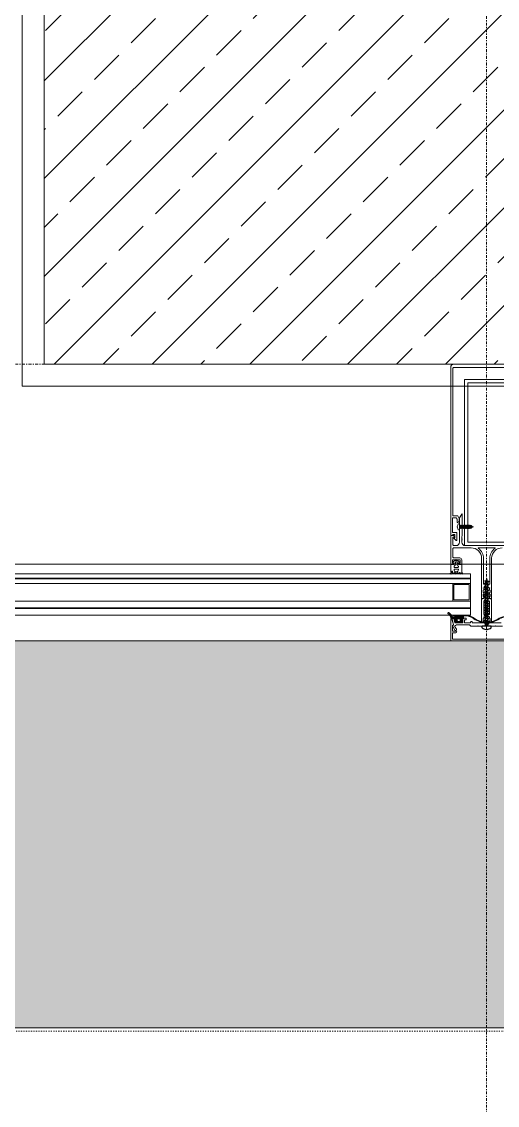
# Model space of a CAD drawing. Extents: x -1439 to 23780, y -1362 to 4476.
# Drawn here: x 2580.5 to 2623.5, y 278 to 375.9 of the extents above; entities that cross this region are included whole.
import ezdxf

# ---------------------------------------------------------------- set-up
doc = ezdxf.new("R2010")
doc.units = 0
doc.header["$MEASUREMENT"] = 0
doc.linetypes.add('Audi$0$DASHDOT2', pattern=[0.5, 0.25, -0.125, 0, -0.125])
doc.linetypes.add('Audi$0$DOT2', pattern=[0.125, 0, -0.125])
doc.layers.get('0').update_dxf_attribs({"color": 9, "lineweight": 9})
for name, color, linetype, lineweight in [('Audi$0$01', 8, 'Continuous', 9), ('Audi$0$06D', 8, 'Continuous', 9), ('Audi$0$09', 8, 'Continuous', 9), ('Audi$0$09W', 8, 'Continuous', 9), ('Audi$0$10', 8, 'Continuous', 9), ('Audi$0$14', 8, 'Continuous', 9), ('Audi$0$15', 8, 'Continuous', 9), ('Audi$0$20', 8, 'Audi$0$DOT2', 9), ('Audi$0$24', 8, 'Audi$0$DASHDOT2', 9)]:
    doc.layers.add(name, color=color, linetype=linetype, lineweight=lineweight)

# ---------------------------------------------------------------- blocks, each defined once
blk = doc.blocks.new('Audi$0$vid u')
at = {"color": 252, "lineweight": -3, "ltscale": 0.5}
for p, q in [((-18171.11, 6484.16), (-18170.11, 6484.53)), ((-18167.91, 6482.87), (-18171.11, 6484.16)), ((-18166.91, 6483.23), (-18171.11, 6484.16)), ((-18170.57, 6486.66), (-18169.57, 6487.03)), ((-18167.16, 6486.01), (-18170.57, 6486.66)), ((-18168.16, 6485.65), (-18170.57, 6486.66)), ((-18170.11, 6484.53), (-18170.11, 6485.84)), ((-18170.11, 6484.53), (-18166.91, 6483.23)), ((-18170.11, 6484.53), (-18166.91, 6483.23)), ((-18169.89, 6486.38), (-18170.1, 6485.93)), ((-18169.01, 6488.98), (-18169.59, 6487.02)), ((-18169.57, 6487.03), (-18167.16, 6486.01)), ((-18169.01, 6488.98), (-18168.46, 6486.56)), ((-18167.16, 6486.01), (-18168.16, 6485.65)), ((-18168.16, 6485.65), (-18167.93, 6484.98)), ((-18167.91, 6483.64), (-18167.91, 6484.91)), ((-18171.11, 6481.61), (-18170.11, 6481.97)), ((-18167.91, 6480.31), (-18171.11, 6481.61)), ((-18166.91, 6480.68), (-18171.11, 6481.61)), ((-18171.11, 6479.06), (-18170.11, 6479.42)), ((-18167.91, 6477.76), (-18171.11, 6479.06)), ((-18166.91, 6478.12), (-18171.11, 6479.06)), ((-18171.11, 6476.5), (-18170.11, 6476.87)), ((-18167.91, 6475.2), (-18171.11, 6476.5)), ((-18166.91, 6475.57), (-18171.11, 6476.5)), ((-18170.11, 6481.97), (-18170.11, 6483.76)), ((-18170.11, 6481.97), (-18166.91, 6480.68)), ((-18170.11, 6481.97), (-18166.91, 6480.68)), ((-18170.11, 6479.42), (-18170.11, 6481.2)), ((-18170.11, 6479.42), (-18166.91, 6478.12)), ((-18170.11, 6479.42), (-18166.91, 6478.12)), ((-18170.11, 6476.87), (-18170.11, 6478.65)), ((-18170.11, 6476.87), (-18166.91, 6475.57)), ((-18170.11, 6476.87), (-18166.91, 6475.57)), ((-18170.11, 6474.31), (-18170.11, 6476.1)), ((-18166.91, 6483.23), (-18167.91, 6482.87)), ((-18167.91, 6481.08), (-18167.91, 6482.87)), ((-18166.91, 6480.68), (-18167.91, 6480.31)), ((-18167.91, 6478.53), (-18167.91, 6480.31)), ((-18166.91, 6478.12), (-18167.91, 6477.76)), ((-18167.91, 6475.97), (-18167.91, 6477.76)), ((-18166.91, 6475.57), (-18167.91, 6475.2)), ((-18167.91, 6473.42), (-18167.91, 6475.2)), ((-18171.11, 6473.95), (-18170.11, 6474.31)), ((-18167.91, 6472.65), (-18171.11, 6473.95)), ((-18166.91, 6473.01), (-18171.11, 6473.95)), ((-18171.11, 6471.49), (-18170.11, 6471.86)), ((-18167.91, 6470.2), (-18171.11, 6471.49)), ((-18166.91, 6470.56), (-18171.11, 6471.49)), ((-18171.11, 6469.24), (-18170.11, 6469.6)), ((-18167.91, 6467.94), (-18171.11, 6469.24)), ((-18166.91, 6468.31), (-18171.11, 6469.24)), ((-18171.11, 6466.99), (-18170.11, 6467.35)), ((-18167.91, 6465.69), (-18171.11, 6466.99)), ((-18166.91, 6466.05), (-18171.11, 6466.99)), ((-18171.11, 6464.73), (-18170.11, 6465.1)), ((-18167.91, 6463.43), (-18171.11, 6464.73)), ((-18166.91, 6463.8), (-18171.11, 6464.73)), ((-18170.11, 6474.31), (-18166.91, 6473.01)), ((-18170.11, 6474.31), (-18166.91, 6473.01)), ((-18170.11, 6471.86), (-18170.11, 6473.54)), ((-18170.11, 6471.86), (-18166.91, 6470.56)), ((-18170.11, 6471.86), (-18166.91, 6470.56)), ((-18170.11, 6469.6), (-18170.11, 6471.14)), ((-18170.11, 6469.6), (-18166.91, 6468.31)), ((-18170.11, 6469.6), (-18166.91, 6468.31)), ((-18170.11, 6467.35), (-18170.11, 6468.89)), ((-18170.11, 6467.35), (-18166.91, 6466.05)), ((-18170.11, 6467.35), (-18166.91, 6466.05)), ((-18170.11, 6465.1), (-18170.11, 6466.63)), ((-18170.11, 6465.1), (-18166.91, 6463.8)), ((-18170.11, 6465.1), (-18166.91, 6463.8)), ((-18166.91, 6473.01), (-18167.91, 6472.65)), ((-18167.91, 6470.97), (-18167.91, 6472.65)), ((-18166.91, 6470.56), (-18167.91, 6470.2)), ((-18167.91, 6468.71), (-18167.91, 6470.2)), ((-18166.91, 6468.31), (-18167.91, 6467.94)), ((-18167.91, 6466.46), (-18167.91, 6467.94)), ((-18166.91, 6466.05), (-18167.91, 6465.69)), ((-18167.91, 6464.2), (-18167.91, 6465.69)), ((-18171.11, 6462.43), (-18170.11, 6462.8)), ((-18167.91, 6461.14), (-18171.11, 6462.43)), ((-18166.91, 6461.5), (-18171.11, 6462.43)), ((-18171.11, 6460.14), (-18170.11, 6460.5)), ((-18167.91, 6458.84), (-18171.11, 6460.14)), ((-18166.91, 6459.2), (-18171.11, 6460.14)), ((-18171.11, 6457.84), (-18170.11, 6458.2)), ((-18167.91, 6456.54), (-18171.11, 6457.84)), ((-18166.91, 6456.91), (-18171.11, 6457.84)), ((-18171.11, 6455.55), (-18170.11, 6455.91)), ((-18167.91, 6454.25), (-18171.11, 6455.55)), ((-18166.91, 6454.61), (-18171.11, 6455.55)), ((-18170.11, 6462.8), (-18170.11, 6464.38)), ((-18170.11, 6462.8), (-18166.91, 6461.5)), ((-18170.11, 6462.8), (-18166.91, 6461.5)), ((-18170.11, 6460.5), (-18170.11, 6462.03)), ((-18170.11, 6460.5), (-18166.91, 6459.2)), ((-18170.11, 6460.5), (-18166.91, 6459.2)), ((-18170.11, 6458.2), (-18170.11, 6459.73)), ((-18170.11, 6458.2), (-18166.91, 6456.91)), ((-18170.11, 6455.91), (-18170.11, 6457.44)), ((-18170.11, 6455.91), (-18166.91, 6454.61)), ((-18170.11, 6453.61), (-18170.11, 6455.14)), ((-18166.91, 6463.8), (-18167.91, 6463.43)), ((-18167.91, 6461.91), (-18167.91, 6463.43)), ((-18166.91, 6461.5), (-18167.91, 6461.14)), ((-18167.91, 6459.61), (-18167.91, 6461.14)), ((-18166.91, 6459.2), (-18167.91, 6458.84)), ((-18167.91, 6457.31), (-18167.91, 6458.84)), ((-18166.91, 6456.91), (-18167.91, 6456.54)), ((-18167.91, 6455.02), (-18167.91, 6456.54)), ((-18164.91, 6445.88), (-18173.11, 6445.88)), ((-18173.11, 6444.22), (-18173.11, 6445.88)), ((-18171.11, 6453.25), (-18170.11, 6453.61)), ((-18166.91, 6452.31), (-18171.11, 6453.25)), ((-18167.91, 6451.95), (-18171.11, 6453.25)), ((-18170.11, 6451.31), (-18171.11, 6450.94)), ((-18167.91, 6449.65), (-18171.11, 6450.94)), ((-18171.11, 6450.94), (-18166.91, 6450.01)), ((-18171.11, 6448.64), (-18170.11, 6449.01)), ((-18167.91, 6447.35), (-18171.11, 6448.64)), ((-18166.91, 6447.71), (-18171.11, 6448.64)), ((-18170.11, 6453.61), (-18166.91, 6452.31)), ((-18170.11, 6453.61), (-18166.91, 6452.31)), ((-18170.11, 6451.31), (-18170.11, 6452.84)), ((-18166.91, 6450.01), (-18170.11, 6451.31)), ((-18170.11, 6449.01), (-18170.11, 6450.54)), ((-18170.11, 6449.01), (-18166.91, 6447.71)), ((-18170.11, 6445.88), (-18170.11, 6448.24)), ((-18166.91, 6454.61), (-18167.91, 6454.25)), ((-18167.91, 6452.72), (-18167.91, 6454.25)), ((-18166.91, 6452.31), (-18167.91, 6451.95)), ((-18167.91, 6450.42), (-18167.91, 6451.95)), ((-18166.91, 6450.01), (-18167.91, 6449.65)), ((-18167.91, 6448.12), (-18167.91, 6449.65)), ((-18166.91, 6447.71), (-18167.91, 6447.35)), ((-18167.91, 6445.88), (-18167.91, 6447.35)), ((-18164.91, 6444.22), (-18164.91, 6445.88))]:
    blk.add_line(p, q, dxfattribs=at)
blk.add_lwpolyline([(-18169.59, 6442.85), (-18169.14, 6443.18), (-18168.89, 6443.18), (-18168.43, 6442.85)], dxfattribs=at)
for centre, radius, start, end in [((-18169.91, 6485.84), 0.2, 155.32512, 180), ((-18168.11, 6484.91), 0.2, 0, 19.11162), ((-18168.56, 6450.67), 7.89, 234.75731, 262.49049), ((-18169.46, 6450.67), 7.89, 277.50951, 305.24269)]:
    blk.add_arc(centre, radius, start, end, dxfattribs=at)
blk = doc.blocks.new('*U552')
at = {"layer": 'Audi$0$10'}
h = blk.add_hatch(dxfattribs=at)
h.set_pattern_fill('LINE', color=256, scale=0.666667, angle=585, style=0)
h.set_pattern_definition([(135, (54.08257, -143.59187), (0.058925565, 0.058925565), [])])
edge = h.paths.add_edge_path()
edge.add_arc((-3.724, -23.016), 0.625, 382.6612, 422.8, ccw=False)
edge.add_arc((-3.003, -22.702), 0.162, 207.03999, 269.89731)
edge.add_line((-3.003, -22.863), (-2.923, -22.863))
edge.add_line((-2.923, -22.863), (-2.909, -22.863))
edge.add_line((-2.909, -22.863), (-2.902, -22.863))
edge.add_line((-2.902, -22.863), (-2.894, -22.861))
edge.add_line((-2.894, -22.861), (-2.887, -22.858))
edge.add_line((-2.887, -22.858), (-2.88, -22.854))
edge.add_line((-2.88, -22.854), (-2.874, -22.849))
edge.add_line((-2.874, -22.849), (-2.868, -22.842))
edge.add_line((-2.868, -22.842), (-2.864, -22.835))
edge.add_line((-2.864, -22.835), (-2.861, -22.828))
edge.add_line((-2.861, -22.828), (-2.859, -22.813))
edge.add_line((-2.859, -22.813), (-2.859, -22.738))
edge.add_line((-2.859, -22.738), (-2.859, -22.735))
edge.add_line((-2.859, -22.735), (-2.858, -22.732))
edge.add_line((-2.858, -22.732), (-2.857, -22.729))
edge.add_line((-2.857, -22.729), (-2.855, -22.726))
edge.add_line((-2.855, -22.726), (-2.853, -22.724))
edge.add_line((-2.853, -22.724), (-2.851, -22.721))
edge.add_line((-2.851, -22.721), (-2.848, -22.72))
edge.add_line((-2.848, -22.72), (-2.845, -22.719))
edge.add_line((-2.845, -22.719), (-2.839, -22.718))
edge.add_line((-2.839, -22.718), (-2.759, -22.718))
edge.add_line((-2.759, -22.718), (-2.756, -22.718))
edge.add_line((-2.756, -22.718), (-2.753, -22.719))
edge.add_line((-2.753, -22.719), (-2.75, -22.72))
edge.add_line((-2.75, -22.72), (-2.747, -22.721))
edge.add_line((-2.747, -22.721), (-2.745, -22.724))
edge.add_line((-2.745, -22.724), (-2.743, -22.726))
edge.add_line((-2.743, -22.726), (-2.741, -22.729))
edge.add_line((-2.741, -22.729), (-2.74, -22.732))
edge.add_line((-2.74, -22.732), (-2.739, -22.738))
edge.add_line((-2.739, -22.738), (-2.739, -22.813))
edge.add_line((-2.739, -22.813), (-2.738, -22.821))
edge.add_line((-2.738, -22.821), (-2.737, -22.828))
edge.add_line((-2.737, -22.828), (-2.734, -22.835))
edge.add_line((-2.734, -22.835), (-2.73, -22.842))
edge.add_line((-2.73, -22.842), (-2.724, -22.849))
edge.add_line((-2.724, -22.849), (-2.718, -22.854))
edge.add_line((-2.718, -22.854), (-2.711, -22.858))
edge.add_line((-2.711, -22.858), (-2.704, -22.861))
edge.add_line((-2.704, -22.861), (-2.689, -22.863))
edge.add_line((-2.689, -22.863), (-2.682, -22.863))
edge.add_line((-2.682, -22.863), (-2.674, -22.861))
edge.add_line((-2.674, -22.861), (-2.667, -22.858))
edge.add_line((-2.667, -22.858), (-2.66, -22.854))
edge.add_line((-2.66, -22.854), (-2.654, -22.849))
edge.add_line((-2.654, -22.849), (-2.648, -22.842))
edge.add_line((-2.648, -22.842), (-2.644, -22.835))
edge.add_line((-2.644, -22.835), (-2.641, -22.828))
edge.add_line((-2.641, -22.828), (-2.639, -22.813))
edge.add_line((-2.639, -22.813), (-2.639, -22.738))
edge.add_line((-2.639, -22.738), (-2.639, -22.735))
edge.add_line((-2.639, -22.735), (-2.638, -22.732))
edge.add_line((-2.638, -22.732), (-2.637, -22.729))
edge.add_line((-2.637, -22.729), (-2.635, -22.726))
edge.add_line((-2.635, -22.726), (-2.633, -22.724))
edge.add_line((-2.633, -22.724), (-2.631, -22.721))
edge.add_line((-2.631, -22.721), (-2.628, -22.72))
edge.add_line((-2.628, -22.72), (-2.625, -22.719))
edge.add_line((-2.625, -22.719), (-2.619, -22.718))
edge.add_line((-2.619, -22.718), (-2.539, -22.718))
edge.add_line((-2.539, -22.718), (-2.536, -22.718))
edge.add_line((-2.536, -22.718), (-2.533, -22.719))
edge.add_line((-2.533, -22.719), (-2.53, -22.72))
edge.add_line((-2.53, -22.72), (-2.527, -22.721))
edge.add_line((-2.527, -22.721), (-2.525, -22.724))
edge.add_line((-2.525, -22.724), (-2.523, -22.726))
edge.add_line((-2.523, -22.726), (-2.521, -22.729))
edge.add_line((-2.521, -22.729), (-2.52, -22.732))
edge.add_line((-2.52, -22.732), (-2.519, -22.738))
edge.add_line((-2.519, -22.738), (-2.519, -22.813))
edge.add_line((-2.519, -22.813), (-2.518, -22.821))
edge.add_line((-2.518, -22.821), (-2.517, -22.828))
edge.add_line((-2.517, -22.828), (-2.514, -22.835))
edge.add_line((-2.514, -22.835), (-2.51, -22.842))
edge.add_line((-2.51, -22.842), (-2.504, -22.849))
edge.add_line((-2.504, -22.849), (-2.498, -22.854))
edge.add_line((-2.498, -22.854), (-2.491, -22.858))
edge.add_line((-2.491, -22.858), (-2.484, -22.861))
edge.add_line((-2.484, -22.861), (-2.469, -22.863))
edge.add_line((-2.469, -22.863), (-2.462, -22.863))
edge.add_line((-2.462, -22.863), (-2.454, -22.861))
edge.add_line((-2.454, -22.861), (-2.447, -22.858))
edge.add_line((-2.447, -22.858), (-2.44, -22.854))
edge.add_line((-2.44, -22.854), (-2.434, -22.849))
edge.add_line((-2.434, -22.849), (-2.428, -22.842))
edge.add_line((-2.428, -22.842), (-2.424, -22.835))
edge.add_line((-2.424, -22.835), (-2.421, -22.828))
edge.add_line((-2.421, -22.828), (-2.419, -22.813))
edge.add_line((-2.419, -22.813), (-2.419, -22.738))
edge.add_line((-2.419, -22.738), (-2.419, -22.735))
edge.add_line((-2.419, -22.735), (-2.418, -22.732))
edge.add_line((-2.418, -22.732), (-2.417, -22.729))
edge.add_line((-2.417, -22.729), (-2.415, -22.726))
edge.add_line((-2.415, -22.726), (-2.413, -22.724))
edge.add_line((-2.413, -22.724), (-2.411, -22.721))
edge.add_line((-2.411, -22.721), (-2.408, -22.72))
edge.add_line((-2.408, -22.72), (-2.405, -22.719))
edge.add_line((-2.405, -22.719), (-2.399, -22.718))
edge.add_line((-2.399, -22.718), (-2.319, -22.718))
edge.add_line((-2.319, -22.718), (-2.316, -22.718))
edge.add_line((-2.316, -22.718), (-2.313, -22.719))
edge.add_line((-2.313, -22.719), (-2.31, -22.72))
edge.add_line((-2.31, -22.72), (-2.307, -22.721))
edge.add_line((-2.307, -22.721), (-2.305, -22.724))
edge.add_line((-2.305, -22.724), (-2.303, -22.726))
edge.add_line((-2.303, -22.726), (-2.301, -22.729))
edge.add_line((-2.301, -22.729), (-2.3, -22.732))
edge.add_line((-2.3, -22.732), (-2.299, -22.738))
edge.add_line((-2.299, -22.738), (-2.299, -22.813))
edge.add_line((-2.299, -22.813), (-2.298, -22.821))
edge.add_line((-2.298, -22.821), (-2.297, -22.828))
edge.add_line((-2.297, -22.828), (-2.294, -22.835))
edge.add_line((-2.294, -22.835), (-2.29, -22.842))
edge.add_line((-2.29, -22.842), (-2.284, -22.849))
edge.add_line((-2.284, -22.849), (-2.278, -22.854))
edge.add_line((-2.278, -22.854), (-2.271, -22.858))
edge.add_line((-2.271, -22.858), (-2.264, -22.861))
edge.add_line((-2.264, -22.861), (-2.249, -22.863))
edge.add_line((-2.249, -22.863), (-2.242, -22.863))
edge.add_line((-2.242, -22.863), (-2.234, -22.861))
edge.add_line((-2.234, -22.861), (-2.227, -22.858))
edge.add_line((-2.227, -22.858), (-2.22, -22.854))
edge.add_line((-2.22, -22.854), (-2.214, -22.849))
edge.add_line((-2.214, -22.849), (-2.208, -22.842))
edge.add_line((-2.208, -22.842), (-2.204, -22.835))
edge.add_line((-2.204, -22.835), (-2.201, -22.828))
edge.add_line((-2.201, -22.828), (-2.199, -22.813))
edge.add_line((-2.199, -22.813), (-2.199, -22.738))
edge.add_line((-2.199, -22.738), (-2.199, -22.735))
edge.add_line((-2.199, -22.735), (-2.198, -22.732))
edge.add_line((-2.198, -22.732), (-2.197, -22.729))
edge.add_line((-2.197, -22.729), (-2.195, -22.726))
edge.add_line((-2.195, -22.726), (-2.193, -22.724))
edge.add_line((-2.193, -22.724), (-2.191, -22.721))
edge.add_line((-2.191, -22.721), (-2.188, -22.72))
edge.add_line((-2.188, -22.72), (-2.185, -22.719))
edge.add_line((-2.185, -22.719), (-2.179, -22.718))
edge.add_line((-2.179, -22.718), (-2.099, -22.718))
edge.add_line((-2.099, -22.718), (-2.096, -22.718))
edge.add_line((-2.096, -22.718), (-2.093, -22.718))
edge.add_line((-2.093, -22.718), (-2.09, -22.72))
edge.add_line((-2.09, -22.72), (-2.087, -22.721))
edge.add_line((-2.087, -22.721), (-2.085, -22.723))
edge.add_line((-2.085, -22.723), (-2.083, -22.726))
edge.add_line((-2.083, -22.726), (-2.081, -22.729))
edge.add_line((-2.081, -22.729), (-2.08, -22.732))
edge.add_line((-2.08, -22.732), (-2.079, -22.738))
edge.add_line((-2.079, -22.738), (-2.079, -22.989))
edge.add_arc((-2.109, -22.989), 0.03, 270, 360, ccw=False)
edge.add_line((-2.109, -23.019), (-2.293, -23.019))
edge.add_line((-2.293, -23.019), (-2.293, -23.189))
edge.add_line((-2.293, -23.189), (-2.218, -23.209))
edge.add_arc((-2.231, -23.257), 0.05, 327.96059, 435.40146, ccw=False)
edge.add_arc((-2.273, -23.231), 0.1, 296.3878, 327.96059, ccw=False)
edge.add_arc((-2.523, -22.727), 0.663, 243.6122, 296.3878, ccw=False)
edge.add_arc((-2.773, -23.231), 0.1, 212.03941, 243.6122, ccw=False)
edge.add_arc((-2.815, -23.257), 0.05, 104.59854, 212.03941, ccw=False)
edge.add_line((-2.828, -23.209), (-2.753, -23.189))
edge.add_line((-2.753, -23.189), (-2.753, -23.019))
edge.add_line((-2.753, -23.019), (-3.173, -23.019))
edge.add_arc((-3.173, -22.969), 0.05, 193.15979, 270, ccw=False)
edge.add_arc((-3.971, -23.125), 0.763, 370.87984, 411.33818)
edge.add_arc((-3.451, -22.507), 0.0486, 74.56829, 206.97073, ccw=False)
edge = h.paths.add_edge_path(flags=16)
edge.add_arc((-2.623, -23.217), 0.03, 180, 259.17596, ccw=False)
edge.add_line((-2.653, -23.217), (-2.653, -23.049))
edge.add_arc((-2.623, -23.049), 0.03, 90, 180, ccw=False)
edge.add_line((-2.623, -23.019), (-2.423, -23.019))
edge.add_arc((-2.423, -23.049), 0.03, 360, 450, ccw=False)
edge.add_line((-2.393, -23.049), (-2.393, -23.217))
edge.add_arc((-2.423, -23.217), 0.03, 280.82404, 360, ccw=False)
edge.add_arc((-2.523, -22.694), 0.562, 259.17596, 280.82404, ccw=False)
for p, q in [((-2.559, -14.435), (-2.45, -14.435)), ((-2.45, -14.976), (-2.45, -14.435)), ((-2.443, -14.559), (-2.45, -14.559)), ((-2.403, -14.852), (-2.45, -14.565)), ((-2.45, -14.691), (-2.423, -14.817)), ((-2.443, -14.559), (-2.395, -14.852)), ((-2.423, -14.593), (-2.443, -14.559)), ((-2.375, -14.593), (-2.423, -14.593)), ((-2.375, -14.817), (-2.423, -14.593)), ((-2.355, -14.559), (-2.375, -14.593)), ((-2.375, -14.593), (-2.326, -14.817)), ((-2.347, -14.559), (-2.355, -14.559)), ((-2.306, -14.852), (-2.355, -14.559)), ((-2.327, -14.593), (-2.347, -14.559)), ((-2.347, -14.559), (-2.298, -14.852)), ((-2.278, -14.593), (-2.327, -14.593)), ((-2.278, -14.817), (-2.327, -14.593)), ((-2.258, -14.559), (-2.278, -14.593)), ((-2.278, -14.593), (-2.23, -14.817)), ((-2.25, -14.559), (-2.258, -14.559)), ((-2.21, -14.852), (-2.258, -14.559)), ((-2.23, -14.593), (-2.25, -14.559)), ((-2.25, -14.559), (-2.202, -14.852)), ((-2.182, -14.817), (-2.23, -14.593)), ((-2.182, -14.593), (-2.23, -14.593)), ((-2.162, -14.559), (-2.182, -14.593)), ((-2.182, -14.593), (-2.133, -14.817)), ((-2.177, -14.593), (-1.989, -14.593)), ((-2.154, -14.559), (-2.162, -14.559)), ((-2.113, -14.852), (-2.162, -14.559)), ((-2.134, -14.593), (-2.154, -14.559)), ((-2.154, -14.559), (-2.105, -14.852)), ((-2.085, -14.817), (-2.134, -14.593)), ((-2.085, -14.593), (-2.134, -14.593)), ((-2.065, -14.559), (-2.085, -14.593)), ((-2.085, -14.593), (-2.037, -14.817)), ((-2.057, -14.559), (-2.065, -14.559)), ((-2.017, -14.852), (-2.065, -14.559)), ((-2.037, -14.593), (-2.057, -14.559)), ((-2.057, -14.559), (-2.009, -14.852)), ((-1.989, -14.817), (-2.037, -14.593)), ((-1.969, -14.559), (-1.989, -14.593)), ((-1.989, -14.593), (-1.941, -14.817)), ((-1.969, -14.559), (-1.961, -14.559)), ((-1.921, -14.852), (-1.969, -14.559)), ((-1.941, -14.593), (-1.961, -14.559)), ((-1.961, -14.559), (-1.913, -14.852)), ((-1.892, -14.593), (-1.941, -14.593)), ((-1.893, -14.817), (-1.941, -14.593)), ((-1.872, -14.559), (-1.892, -14.593)), ((-1.892, -14.593), (-1.844, -14.817)), ((-1.824, -14.852), (-1.872, -14.559)), ((-1.864, -14.559), (-1.872, -14.559)), ((-1.864, -14.559), (-1.816, -14.852)), ((-1.844, -14.593), (-1.864, -14.559)), ((-1.796, -14.817), (-1.844, -14.593)), ((-1.796, -14.593), (-1.844, -14.593)), ((-1.776, -14.559), (-1.796, -14.593)), ((-1.796, -14.593), (-1.748, -14.817)), ((-1.776, -14.559), (-1.768, -14.559)), ((-1.728, -14.852), (-1.776, -14.559)), ((-1.748, -14.593), (-1.768, -14.559)), ((-1.768, -14.559), (-1.72, -14.852)), ((-1.748, -14.593), (-1.699, -14.593)), ((-1.7, -14.817), (-1.748, -14.593)), ((-1.679, -14.559), (-1.699, -14.593)), ((-1.699, -14.593), (-1.651, -14.817)), ((-1.631, -14.852), (-1.679, -14.559)), ((-1.679, -14.559), (-1.671, -14.559)), ((-1.671, -14.559), (-1.623, -14.852)), ((-1.651, -14.593), (-1.671, -14.559)), ((-1.603, -14.817), (-1.651, -14.593)), ((-1.603, -14.593), (-1.651, -14.593)), ((-1.583, -14.559), (-1.603, -14.593)), ((-1.603, -14.593), (-1.555, -14.817)), ((-1.535, -14.852), (-1.583, -14.559)), ((-1.583, -14.559), (-1.575, -14.559)), ((-1.575, -14.559), (-1.527, -14.852)), ((-1.555, -14.593), (-1.575, -14.559)), ((-1.507, -14.817), (-1.555, -14.593)), ((-1.507, -14.593), (-1.555, -14.593)), ((-1.487, -14.559), (-1.507, -14.593)), ((-1.438, -14.852), (-1.487, -14.559)), ((-1.479, -14.559), (-1.487, -14.559)), ((-1.479, -14.559), (-1.43, -14.852)), ((-1.459, -14.593), (-1.479, -14.559)), ((-1.41, -14.817), (-1.459, -14.593)), ((-1.441, -14.593), (-1.459, -14.593)), ((-1.402, -14.607), (-1.441, -14.593)), ((-1.39, -14.586), (-1.402, -14.607)), ((-1.402, -14.607), (-1.314, -14.773)), ((-1.374, -14.659), (-1.39, -14.586)), ((-1.382, -14.586), (-1.39, -14.586)), ((-1.362, -14.621), (-1.382, -14.586)), ((-1.382, -14.586), (-1.361, -14.685)), ((-1.361, -14.685), (-1.374, -14.659)), ((-1.314, -14.773), (-1.362, -14.621)), ((-1.182, -14.695), (-1.362, -14.621)), ((-2.559, -14.976), (-2.45, -14.976)), ((-2.423, -14.817), (-2.45, -14.817)), ((-2.423, -14.817), (-2.403, -14.852)), ((-2.423, -14.817), (-2.403, -14.852)), ((-2.403, -14.852), (-2.395, -14.852)), ((-2.395, -14.852), (-2.375, -14.817)), ((-2.326, -14.817), (-2.375, -14.817)), ((-2.326, -14.817), (-2.306, -14.852)), ((-2.326, -14.817), (-2.306, -14.852)), ((-2.306, -14.852), (-2.298, -14.852)), ((-2.298, -14.852), (-2.278, -14.817)), ((-2.278, -14.817), (-2.23, -14.817)), ((-2.23, -14.817), (-2.21, -14.852)), ((-2.23, -14.817), (-2.21, -14.852)), ((-2.037, -14.817), (-2.225, -14.817)), ((-2.21, -14.852), (-2.202, -14.852)), ((-2.202, -14.852), (-2.182, -14.817)), ((-2.182, -14.817), (-2.133, -14.817)), ((-2.182, -14.817), (-2.133, -14.817)), ((-2.133, -14.817), (-2.113, -14.852)), ((-2.133, -14.817), (-2.113, -14.852)), ((-2.113, -14.852), (-2.105, -14.852)), ((-2.105, -14.852), (-2.085, -14.817)), ((-2.085, -14.817), (-2.037, -14.817)), ((-2.085, -14.817), (-2.037, -14.817)), ((-2.037, -14.817), (-2.017, -14.852)), ((-2.037, -14.817), (-2.017, -14.852)), ((-2.017, -14.852), (-2.009, -14.852)), ((-2.009, -14.852), (-1.989, -14.817)), ((-1.989, -14.817), (-1.941, -14.817)), ((-1.989, -14.817), (-1.941, -14.817)), ((-1.941, -14.817), (-1.921, -14.852)), ((-1.941, -14.817), (-1.921, -14.852)), ((-1.921, -14.852), (-1.913, -14.852)), ((-1.913, -14.852), (-1.893, -14.817)), ((-1.893, -14.817), (-1.844, -14.817)), ((-1.844, -14.817), (-1.824, -14.852)), ((-1.844, -14.817), (-1.824, -14.852)), ((-1.824, -14.852), (-1.816, -14.852)), ((-1.816, -14.852), (-1.796, -14.817)), ((-1.748, -14.817), (-1.796, -14.817)), ((-1.748, -14.817), (-1.728, -14.852)), ((-1.748, -14.817), (-1.728, -14.852)), ((-1.728, -14.852), (-1.72, -14.852)), ((-1.72, -14.852), (-1.7, -14.817)), ((-1.7, -14.817), (-1.651, -14.817)), ((-1.651, -14.817), (-1.631, -14.852)), ((-1.651, -14.817), (-1.631, -14.852)), ((-1.631, -14.852), (-1.623, -14.852)), ((-1.623, -14.852), (-1.603, -14.817)), ((-1.603, -14.817), (-1.555, -14.817)), ((-1.555, -14.817), (-1.535, -14.852)), ((-1.555, -14.817), (-1.535, -14.852)), ((-1.535, -14.852), (-1.527, -14.852)), ((-1.527, -14.852), (-1.507, -14.817)), ((-1.507, -14.817), (-1.458, -14.817)), ((-1.458, -14.817), (-1.438, -14.852)), ((-1.438, -14.852), (-1.43, -14.852)), ((-1.43, -14.852), (-1.41, -14.817)), ((-1.412, -14.807), (-1.182, -14.715)), ((-1.41, -14.817), (-1.412, -14.807)), ((-1.175, -14.705), (-1.182, -14.695)), ((-1.182, -14.715), (-1.175, -14.705)), ((-1.469, -18.947), (-1.469, -22.699)), ((-0.45, -21.261), (-0.45, -23.351)), ((-0.33, -21.211), (-0.4, -21.211)), ((-0.28, -20.921), (-0.28, -20.971)), ((-0.28, -20.971), (-0.23, -20.971)), ((-0.25, -21.461), (-0.25, -22.591)), ((-0.23, -20.971), (-0.23, -21.111)), ((0.2, -21.411), (-0.2, -21.411)), ((-0.13, -20.821), (-0.18, -20.821)), ((-0.08, -21.211), (-0.08, -20.871)), ((0.08, -21.211), (-0.08, -21.211)), ((0.08, -20.871), (0.08, -21.211)), ((0.18, -20.821), (0.13, -20.821)), ((0.23, -21.111), (0.23, -20.971)), ((0.23, -20.971), (0.28, -20.971)), ((0.25, -22.591), (0.25, -21.461)), ((0.28, -20.971), (0.28, -20.921)), ((0.4, -21.211), (0.33, -21.211)), ((0.45, -23.351), (0.45, -21.261)), ((-0.4, -23.401), (-0.371, -23.401)), ((-0.336, -23.386), (-0.265, -23.315)), ((-0.31, -23.001), (-0.265, -22.955)), ((-0.31, -23.171), (-0.31, -23.001)), ((-0.25, -23.201), (-0.28, -23.201)), ((-0.25, -22.92), (-0.25, -22.871)), ((-0.25, -23.28), (-0.25, -23.201)), ((-0.22, -22.841), (0.22, -22.841)), ((-0.2, -22.641), (0.2, -22.641)), ((0.25, -22.871), (0.25, -22.92)), ((0.28, -23.201), (0.25, -23.201)), ((0.25, -23.201), (0.25, -23.28)), ((0.25, -23.221), (0.27, -23.201)), ((0.264, -22.955), (0.31, -23.001)), ((0.264, -23.315), (0.335, -23.386)), ((0.31, -23.001), (0.31, -23.171)), ((0.37, -23.401), (0.4, -23.401))]:
    blk.add_line(p, q, dxfattribs=at)
for points in [[(2.95, 0), (-2.95, 0, 0.414214), (-3.25, -0.3), (-3.25, -15.477, 0.470043), (-3.22, -15.505), (-3.15, -15.505, 0.430327), (-3.05, -15.407), (-2.88, -15.407), (-2.88, -15.687), (-2.945, -15.725, 0.508142), (-2.95, -15.773), (-2.784, -15.924, 0.650971), (-2.7, -15.887), (-2.7, -15.257, 0.414214), (-2.75, -15.207), (-3.1, -15.207), (-3.1, -13.907), (-2.741, -13.907), (-2.67, -14.031), (-2.67, -14.297, 0.414214), (-2.64, -14.327), (-2.603, -14.327, 0.267949), (-2.577, -14.312), (-2.474, -14.134, 0.131652), (-2.47, -14.119), (-2.47, -13.985, 0.131652), (-2.474, -13.97), (-2.617, -13.722, 0.267949), (-2.643, -13.707), (-3.05, -13.707), (-3.05, -0.4, -0.414214), (-2.95, -0.3), (2.95, -0.3)], [(1.4, -16.605, 0.414214), (0.45, -17.555), (0.45, -20.235), (0.42, -20.265), (0.45, -20.295), (0.45, -21.155, -0.414214), (0.4, -21.205), (0.371, -21.205, -0.198912), (0.335, -21.191), (0.265, -21.12, -0.198912), (0.25, -21.084), (0.25, -21.005), (0.28, -21.005, 0.414214), (0.31, -20.975), (0.31, -20.805), (0.265, -20.76, -0.198912), (0.25, -20.724), (0.25, -20.645), (0.28, -20.645, 0.414214), (0.31, -20.615), (0.31, -20.445), (0.265, -20.4, -0.198912), (0.25, -20.364), (0.25, -20.235, 0.414214), (0.22, -20.205), (0, -20.205), (-0.22, -20.205, 0.414214), (-0.25, -20.235), (-0.25, -20.364, -0.198912), (-0.265, -20.4), (-0.31, -20.445), (-0.31, -20.615, 0.414214), (-0.28, -20.645), (-0.25, -20.645), (-0.25, -20.724, -0.198912), (-0.265, -20.76), (-0.31, -20.805), (-0.31, -20.975, 0.414214), (-0.28, -21.005), (-0.25, -21.005), (-0.25, -21.084, -0.198912), (-0.265, -21.12), (-0.335, -21.191, -0.198912), (-0.371, -21.205), (-0.4, -21.205, -0.414214), (-0.45, -21.155), (-0.45, -20.295), (-0.42, -20.265), (-0.45, -20.235), (-0.45, -17.555, 0.414214), (-1.4, -16.605), (-2.97, -16.605, 0.414214), (-3.07, -16.705), (-3.07, -17.425, 0.414214), (-2.97, -17.525), (-2.41, -17.525, -0.414214), (-2.25, -17.685), (-2.25, -18.005, -0.414214), (-2.35, -18.105), (-2.45, -18.105, -0.414214), (-2.55, -18.005), (-2.55, -17.985), (-2.4, -17.985), (-2.4, -17.685), (-2.72, -17.685), (-2.75, -17.655), (-2.78, -17.685), (-3.1, -17.685), (-3.1, -17.985), (-2.95, -17.985), (-2.95, -18.005, -0.414214), (-3.05, -18.105), (-3.22, -18.105, -0.414214), (-3.25, -18.075), (-3.25, -16.605), (-3.25, -15.535, -0.414214), (-3.22, -15.505), (-3, -15.505, -0.414214), (-2.9, -15.605), (-2.9, -15.625, -0.414214), (-2.93, -15.655), (-3.07, -15.655), (-3.07, -16.305, 0.414214), (-2.97, -16.405), (-2.75, -16.405, 0.414214), (-2.45, -16.105), (-2.45, -14.735), (-2.42, -14.705), (-2.45, -14.675), (-2.45, -13.888), (-2.256, -13.552, -0.767327), (-2.2, -13.567), (-2.2, -15.503), (-2.25, -15.605), (-2.25, -15.729), (-2.22, -15.747), (-2.25, -15.764), (-2.25, -15.827, -1), (-2.25, -15.887), (-2.25, -15.967, -1), (-2.25, -16.027), (-2.25, -16.105, 0.414214), (-1.95, -16.405), (0, -16.405), (1.95, -16.405, 0.414214)], [(1.438, -23.676), (0.83, -23.676), (0.8, -23.646), (0.77, -23.676), (0, -23.676), (-0.77, -23.676), (-0.8, -23.646), (-0.83, -23.676), (-1.438, -23.676, -0.198912), (-1.459, -23.667), (-1.55, -23.576), (-2.713, -23.576), (-2.901, -23.684), (-2.74, -23.963, -1), (-2.87, -24.038), (-3.086, -23.664, -0.414214), (-3.075, -23.623), (-2.983, -23.57), (-3.117, -23.07, -0.493145), (-3.045, -22.976), (-2.85, -22.976, -0.414214), (-2.8, -23.026), (-2.8, -23.096, -0.414214), (-2.83, -23.126), (-2.947, -23.126), (-2.88, -23.376), (-2.15, -23.376), (-2.15, -23.126), (-2.27, -23.126, -0.414214), (-2.3, -23.096), (-2.3, -23.026, -0.414214), (-2.25, -22.976), (-1.9, -22.976, -0.414214), (-1.85, -23.026), (-1.85, -23.096, -0.414214), (-1.88, -23.126), (-2, -23.126), (-2, -23.376), (-1.45, -23.376), (-1.45, -23.306, -0.414214), (-1.42, -23.276), (-1.33, -23.276, -0.414214), (-1.3, -23.306), (-1.3, -23.376), (1.3, -23.376)], [(3.25, -22.702), (3.25, -22.752), (2.452, -22.752, 0.10228), (1.156, -23.02, -0.152313), (0, -23.38, -0.152313), (-1.156, -23.02, 0.159108), (-1.845, -22.752), (-3.022, -22.752), (-3.022, -22.702), (-1.844, -22.702, -0.158967), (-1.126, -22.98, 0.152054), (0, -23.33, 0.152944), (1.131, -22.976, -0.10266), (2.452, -22.702), (3.25, -22.702)]]:
    blk.add_lwpolyline(points, format="xyb", dxfattribs=at)
for points in [[(-2, -1.405), (2, -1.405), (2, -16.405), (-2, -16.405)], [(-1.7, -1.705), (1.7, -1.705), (1.7, -16.105), (-1.7, -16.105)], [(-1.469, -21.423), (-1.469, -19.823), (-3.069, -19.823), (-3.069, -21.423)], [(-1.569, -21.323), (-1.569, -19.923), (-2.969, -19.923), (-2.969, -21.323)]]:
    blk.add_lwpolyline(points, close=True, dxfattribs=at)
for points in [[(-2.65, -14.667), (-2.628, -14.697), (-2.628, -14.713), (-2.65, -14.743)], [(-1.507, -14.593), (-1.458, -14.817)]]:
    blk.add_lwpolyline(points, dxfattribs=at)
for points in [[(0.26, -19.905, 0.414214), (0.29, -19.875), (0.29, -17.555, -0.239182), (0.745, -16.659, 0.725247), (0.727, -16.605), (0, -16.605), (-0.727, -16.605, 0.725247), (-0.745, -16.659, -0.239182), (-0.29, -17.555), (-0.29, -19.875, 0.414214), (-0.26, -19.905), (0, -19.905)], [(-2.47, -18.125, -0.414214), (-2.57, -18.025), (-2.57, -17.965), (-2.45, -17.965), (-2.45, -17.865, 0.333333), (-3.05, -17.865), (-3.05, -17.965), (-2.93, -17.965), (-2.93, -18.025, -0.414214), (-3.03, -18.125), (-3.25, -18.125), (-3.25, -18.785), (-3.211, -18.785, 0.307685), (-3.15, -18.744, -1.128702), (-3.093, -18.775, -0.201212), (-3.251, -18.875, 0.978531), (-3.251, -18.975, 0.1613), (-3.045, -18.865, -0.307572), (-3.022, -18.863), (-2.832, -18.973, 0.8391), (-2.813, -18.951), (-2.892, -18.856, -0.8391), (-2.867, -18.826), (-2.612, -18.973, 0.8391), (-2.593, -18.951), (-2.672, -18.856, -0.8391), (-2.647, -18.826), (-2.392, -18.973, 0.8391), (-2.373, -18.951), (-2.452, -18.856, -0.8391), (-2.427, -18.826), (-2.172, -18.973, 0.8391), (-2.153, -18.951), (-2.227, -18.863, -0.176327), (-2.25, -18.798), (-2.25, -18.125)], [(-2.67, -18.125), (-2.67, -17.899, 0.375047), (-2.696, -17.869, 0.067879), (-2.804, -17.869, 0.375047), (-2.83, -17.899), (-2.83, -18.125, -0.298217), (-2.89, -18.217, 0.298217), (-2.95, -18.309), (-2.95, -18.342, 0.414214), (-2.92, -18.372), (-2.58, -18.372, 0.414214), (-2.55, -18.342), (-2.55, -18.309, 0.298217), (-2.61, -18.217, -0.298217)], [(-2.95, -18.552), (-2.95, -18.585, 1), (-2.55, -18.585), (-2.55, -18.552, 0.414214), (-2.58, -18.522), (-2.92, -18.522, 0.414214)], [(-3.438, -22.46, -0.176952), (-3.147, -22.775, 0.281357), (-3.003, -22.863), (-2.923, -22.863), (-2.909, -22.863), (-2.902, -22.863), (-2.894, -22.861), (-2.887, -22.858), (-2.88, -22.854), (-2.874, -22.849), (-2.868, -22.842), (-2.864, -22.835), (-2.861, -22.828), (-2.859, -22.813), (-2.859, -22.738), (-2.859, -22.735), (-2.858, -22.732), (-2.857, -22.729), (-2.855, -22.726), (-2.853, -22.724), (-2.851, -22.721), (-2.848, -22.72), (-2.845, -22.719), (-2.839, -22.718), (-2.759, -22.718), (-2.756, -22.718), (-2.753, -22.719), (-2.75, -22.72), (-2.747, -22.721), (-2.745, -22.724), (-2.743, -22.726), (-2.741, -22.729), (-2.74, -22.732), (-2.739, -22.738), (-2.739, -22.813), (-2.738, -22.821), (-2.737, -22.828), (-2.734, -22.835), (-2.73, -22.842), (-2.724, -22.849), (-2.718, -22.854), (-2.711, -22.858), (-2.704, -22.861), (-2.689, -22.863), (-2.682, -22.863), (-2.674, -22.861), (-2.667, -22.858), (-2.66, -22.854), (-2.654, -22.849), (-2.648, -22.842), (-2.644, -22.835), (-2.641, -22.828), (-2.639, -22.813), (-2.639, -22.738), (-2.639, -22.735), (-2.638, -22.732), (-2.637, -22.729), (-2.635, -22.726), (-2.633, -22.724), (-2.631, -22.721), (-2.628, -22.72), (-2.625, -22.719), (-2.619, -22.718), (-2.539, -22.718), (-2.536, -22.718), (-2.533, -22.719), (-2.53, -22.72), (-2.527, -22.721), (-2.525, -22.724), (-2.523, -22.726), (-2.521, -22.729), (-2.52, -22.732), (-2.519, -22.738), (-2.519, -22.813), (-2.518, -22.821), (-2.517, -22.828), (-2.514, -22.835), (-2.51, -22.842), (-2.504, -22.849), (-2.498, -22.854), (-2.491, -22.858), (-2.484, -22.861), (-2.469, -22.863), (-2.462, -22.863), (-2.454, -22.861), (-2.447, -22.858), (-2.44, -22.854), (-2.434, -22.849), (-2.428, -22.842), (-2.424, -22.835), (-2.421, -22.828), (-2.419, -22.813), (-2.419, -22.738), (-2.419, -22.735), (-2.418, -22.732), (-2.417, -22.729), (-2.415, -22.726), (-2.413, -22.724), (-2.411, -22.721), (-2.408, -22.72), (-2.405, -22.719), (-2.399, -22.718), (-2.319, -22.718), (-2.316, -22.718), (-2.313, -22.719), (-2.31, -22.72), (-2.307, -22.721), (-2.305, -22.724), (-2.303, -22.726), (-2.301, -22.729), (-2.3, -22.732), (-2.299, -22.738), (-2.299, -22.813), (-2.298, -22.821), (-2.297, -22.828), (-2.294, -22.835), (-2.29, -22.842), (-2.284, -22.849), (-2.278, -22.854), (-2.271, -22.858), (-2.264, -22.861), (-2.249, -22.863), (-2.242, -22.863), (-2.234, -22.861), (-2.227, -22.858), (-2.22, -22.854), (-2.214, -22.849), (-2.208, -22.842), (-2.204, -22.835), (-2.201, -22.828), (-2.199, -22.813), (-2.199, -22.738), (-2.199, -22.735), (-2.198, -22.732), (-2.197, -22.729), (-2.195, -22.726), (-2.193, -22.724), (-2.191, -22.721), (-2.188, -22.72), (-2.185, -22.719), (-2.179, -22.718), (-2.099, -22.718), (-2.096, -22.718), (-2.093, -22.718), (-2.09, -22.72), (-2.087, -22.721), (-2.085, -22.723), (-2.083, -22.726), (-2.081, -22.729), (-2.08, -22.732), (-2.079, -22.738), (-2.079, -22.989, -0.414214), (-2.109, -23.019), (-2.293, -23.019), (-2.293, -23.189), (-2.218, -23.209, -0.506456), (-2.188, -23.284, -0.13864), (-2.229, -23.32, -0.234436), (-2.818, -23.32, -0.13864), (-2.858, -23.284, -0.506456), (-2.828, -23.209), (-2.753, -23.189), (-2.753, -23.019), (-3.173, -23.019, -0.348434), (-3.222, -22.981, 0.17839), (-3.494, -22.529, -0.651907)], [(-3.1, -24.85), (-3.1, -24.28), (-2.775, -24.28, 1), (-2.775, -24.13), (-3.1, -24.13), (-3.1, -23.65), (-3.015, -23.601, 0.339454), (-3.001, -23.567), (-3.142, -23.041, 0.876976), (-3.25, -23.055), (-3.25, -25), (3.25, -25), (3.25, -23.055, 0.876976), (3.142, -23.041), (3.001, -23.567, 0.339454), (3.015, -23.601), (3.1, -23.65), (3.1, -24.13), (2.775, -24.13, 1), (2.775, -24.28), (3.1, -24.28), (3.1, -24.85)], [(-2.629, -23.266, -0.359904), (-2.653, -23.237), (-2.653, -23.069, -0.414214), (-2.623, -23.039), (-2.423, -23.039, -0.414214), (-2.393, -23.069), (-2.393, -23.237, -0.359904), (-2.417, -23.266, -0.094739)], [(-2.629, -23.266, -0.359904), (-2.653, -23.237), (-2.653, -23.069, -0.414214), (-2.623, -23.039), (-2.423, -23.039, -0.414214), (-2.393, -23.069), (-2.393, -23.237, -0.359904), (-2.417, -23.266, -0.094739)]]:
    blk.add_lwpolyline(points, format="xyb", close=True, dxfattribs=at)
for centre, radius, start, end in [((-2.134, -14.735), 0.521, 144.75731, 172.49049), ((-2.134, -14.675), 0.521, 187.50951, 215.24269), ((-0.4, -21.261), 0.05, 90, 180), ((-0.33, -21.111), 0.1, 270, 360), ((-0.18, -20.921), 0.1, 90, 180), ((-0.2, -21.461), 0.05, 90, 180), ((-0.13, -20.871), 0.05, 0, 90), ((0.13, -20.871), 0.05, 90, 180), ((0.18, -20.921), 0.1, 360, 90), ((0.2, -21.461), 0.05, 0, 90), ((0.33, -21.111), 0.1, 180, 270), ((0.4, -21.261), 0.05, 0, 90), ((-0.4, -23.351), 0.05, 180, 270), ((-0.371, -23.351), 0.05, 270, 315), ((-0.28, -23.171), 0.03, 180, 270), ((-0.3, -22.92), 0.05, 315, 360), ((-0.3, -23.28), 0.05, 315, 360), ((-0.2, -22.591), 0.05, 180, 270), ((-0.22, -22.871), 0.03, 90, 180), ((0.2, -22.591), 0.05, 270, 0), ((0.22, -22.871), 0.03, 0, 90), ((0.3, -22.92), 0.05, 180, 225), ((0.3, -23.28), 0.05, 180, 225), ((0.28, -23.171), 0.03, 270, 0), ((0.37, -23.351), 0.05, 225, 270), ((0.4, -23.351), 0.05, 270, 0)]:
    blk.add_arc(centre, radius, start, end, dxfattribs=at)
at = {"layer": 'Audi$0$15'}
for p, q in [((-1.469, -18.947), (-204.743, -18.947)), ((-1.469, -19.347), (-204.743, -19.347)), ((-1.469, -19.423), (-204.743, -19.423)), ((-1.469, -19.823), (-204.743, -19.823)), ((-1.469, -21.423), (-204.743, -21.423)), ((-1.469, -22.023), (-204.743, -22.023)), ((-1.469, -22.099), (-204.743, -22.099)), ((-1.469, -22.699), (-204.743, -22.699))]:
    blk.add_line(p, q, dxfattribs=at)
at = {"layer": 'Audi$0$10', "xscale": 0.0999999999985448, "yscale": 0.0999999999985448, "zscale": 0.0999999999985448}
blk.add_blockref('Audi$0$vid u', (1816.901, -668.263), dxfattribs=at)
blk = doc.blocks.new('Audi$0$p-kolon_80x80')
at = {"layer": 'Audi$0$09W'}
h = blk.add_hatch(dxfattribs=at)
h.set_pattern_fill('ANSI33', color=256, scale=25, style=0)
h.set_pattern_definition([(45, (-1222.5, -385), (-4.419417, 4.419417), []), (45, (-1218.0806, -385), (-4.419417, 4.419417), [3.125, -1.5625])])
h.paths.add_polyline_path([(-40, -40), (40, -40), (40, 40), (-40, 40)])
blk.add_lwpolyline([(-40, -40), (40, -40), (40, 40), (-40, 40)], close=True)
blk = doc.blocks.new('Audi$0$P-AKS_AUDI')
at = {"layer": 'Audi$0$24'}
for points in [[(-2100, -2590), (-2100, 1250)], [(-3840, -2440), (360, -2440)]]:
    blk.add_lwpolyline(points, dxfattribs=at)
blk = doc.blocks.new('Audi$0$p-zemin kat')
at = {"layer": 'Audi$0$09'}
h = blk.add_hatch(dxfattribs=at)
h.set_pattern_fill('SQUARE', color=252, scale=20, style=0)
h.paths.add_polyline_path([(1719.557, 285), (3319.5, 285), (3319.5, 320), (1719.669, 320)])
at = {"layer": 'Audi$0$06D'}
for points in [[(3319.5, 326.925), (1724.228, 326.925)], [(1719.669, 320), (3319.5, 320)]]:
    blk.add_lwpolyline(points, dxfattribs=at)
blk.add_lwpolyline([(1719.557, 285), (3319.5, 285), (3319.5, 320), (1719.669, 320)], close=True, dxfattribs=at)
at = {"layer": 'Audi$0$14'}
blk.add_lwpolyline([(2580.5, 343), (2664.5, 343), (2664.5, 427), (2580.5, 427)], close=True, dxfattribs=at)
at = {"layer": 'Audi$0$20'}
blk.add_lwpolyline([(1719.557, 284.7), (4822.793, 284.7), (4822.793, 2034.319)], dxfattribs=at)
at = {"layer": 'Audi$0$01'}
blk.add_blockref('Audi$0$p-kolon_80x80', (2622.5, 385), dxfattribs=at)
at = {"layer": 'Audi$0$10'}
blk.add_blockref('*U552', (2622.5, 345), dxfattribs=at)
at = {"layer": 'Audi$0$24'}
blk.add_blockref('Audi$0$P-AKS_AUDI', (4722.5, 2785), dxfattribs=at)

msp = doc.modelspace()

# ---------------------------------------------------------------- block references
at = {"layer": 'Audi$0$10'}
msp.add_blockref('Audi$0$p-zemin kat', (0, 0), dxfattribs=at)

doc.saveas('drawing.dxf')
